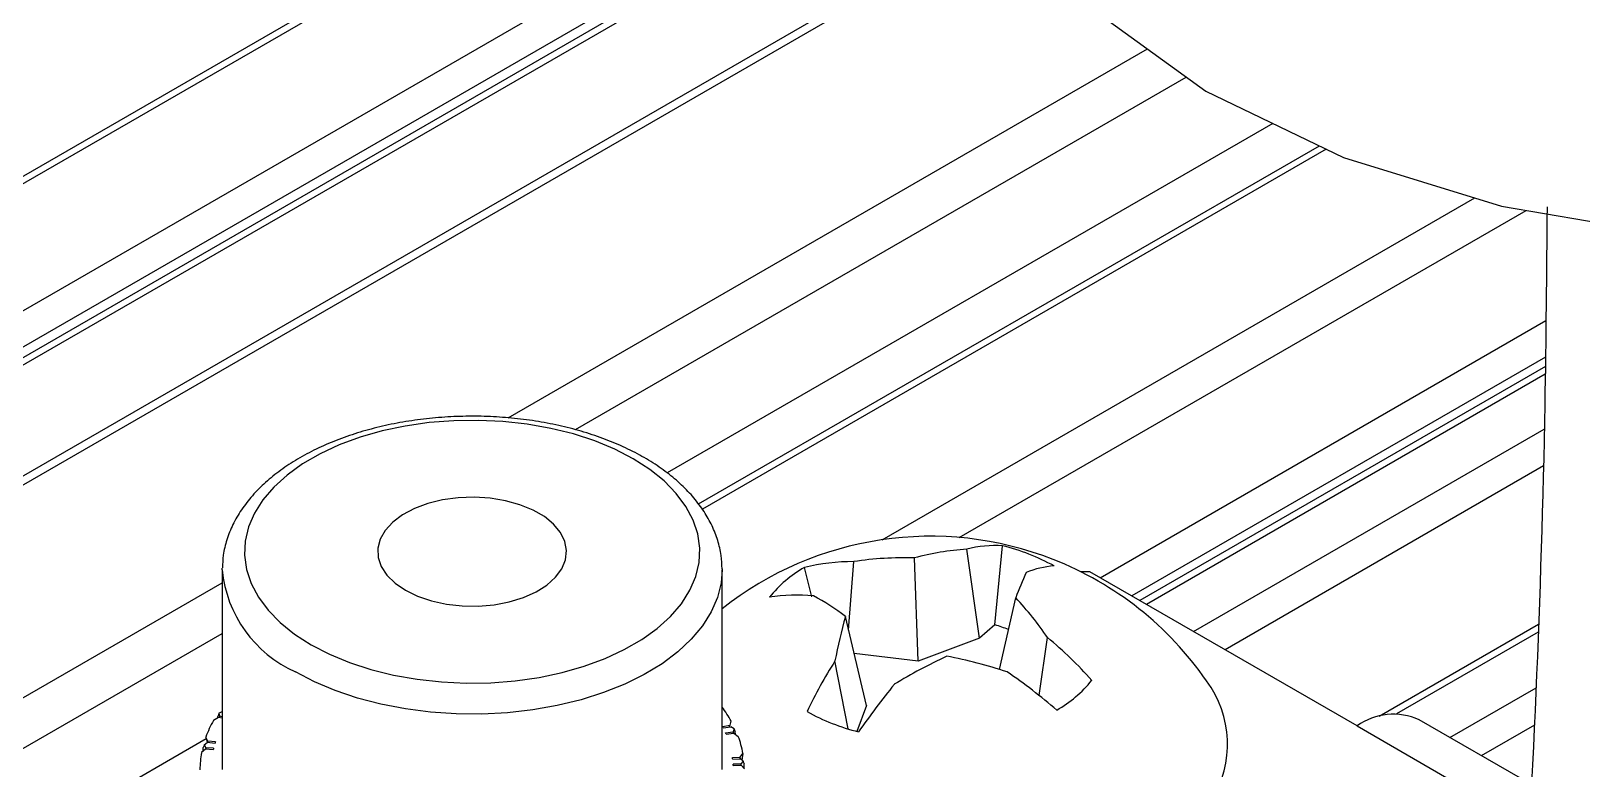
# Model space of a CAD drawing. Extents: x 0 to 8.27, y -9.61 to 0.
# Drawn here: x 1.494 to 2.192, y -2.365 to -2.033 of the extents above; entities that cross this region are included whole.
import ezdxf

# ---------------------------------------------------------------- set-up
doc = ezdxf.new("R2010")
doc.units = 0
doc.header["$LTSCALE"] = 0.5
doc.header["$MEASUREMENT"] = 0
for name, color, linetype in [('Hardware', 242, 'CONTINUOUS'), ('Housing', 150, 'CONTINUOUS'), ('Mounting', 4, 'CONTINUOUS'), ('Wiring', 60, 'CONTINUOUS')]:
    doc.layers.add(name, color=color, linetype=linetype)

msp = doc.modelspace()

# ---------------------------------------------------------------- linework, layer by layer
at = {"layer": 'Hardware', "transparency": 16777216}
for p, q in [((1.92096, -2.30622), (1.91528, -2.26614)), ((1.92798, -2.30026), (1.9314, -2.26461)), ((1.84558, -2.28759), (1.8422, -2.2744)), ((1.86211, -2.30259), (1.86449, -2.27172)), ((1.89349, -2.31662), (1.8917, -2.2701)), ((1.97074, -2.27633), (1.96664, -2.27633)), ((1.93008, -2.3203), (1.93731, -2.28802)), ((1.87009, -2.33648), (1.86066, -2.29644)), ((1.92798, -2.30026), (1.92096, -2.30622)), ((1.92096, -2.30622), (1.89349, -2.31662)), ((1.94791, -2.33207), (1.95167, -2.30596)), ((1.86187, -2.34705), (1.85597, -2.31647)), ((1.89349, -2.31662), (1.8646, -2.31316)), ((1.87009, -2.33648), (1.86588, -2.34819))]:
    msp.add_line(p, q, dxfattribs=at)
at = {"layer": 'Hardware', "transparency": 16777216, "flags": 128}
msp.add_lwpolyline([(1.90918, -1.89918), (1.91463, -1.93705), (1.93593, -1.98198), (1.9725, -2.02351), (2.02282, -2.05993), (2.08484, -2.08974), (2.156, -2.11172), (2.23338, -2.12495), (2.31379, -2.12891), (2.39393, -2.12341)], dxfattribs=at)
at = {"layer": 'Hardware', "transparency": 16777216}
for centre, radius, start, end in [((1.89899, -2.41138), 0.15105, 68.55703, 128.38005), ((1.92327, -2.38596), 0.12008, 93.81443, 105.24537), ((1.92814, -2.31565), 0.05115, 86.34523, 104.55511), ((1.9082, -2.35773), 0.09597, 61.10304, 76.01103), ((1.86941, -2.32245), 0.05521, 119.52117, 141.10861), ((1.86498, -2.36987), 0.09815, 90.2899, 103.42148), ((1.88724, -2.4247), 0.15467, 88.34848, 98.45974), ((1.95739, -2.31417), 0.04056, 93.9747, 112.27956), ((1.89899, -2.41138), 0.15105, 34.70028, 68.55703), ((2.12266, -2.35783), 0.19806, 155.79879, 159.36054), ((1.83928, -2.37922), 0.09234, 85.63985, 98.00051), ((1.79981, -2.37477), 0.09919, 52.15878, 62.04856), ((1.8263, -2.39156), 0.1518, 34.32185, 43.00468), ((2.07554, -2.35735), 0.22334, 164.17204, 169.45352), ((1.90442, -2.38108), 0.08418, 69.34439, 73.74895), ((1.83453, -2.44686), 0.18323, 41.60176, 50.25818), ((2.03449, -2.42974), 0.21142, 147.60615, 154.66559), ((2.00111, -2.51999), 0.22645, 114.75849, 121.53062), ((1.8652, -2.52925), 0.21879, 71.81301, 79.17854), ((1.7852, -2.53669), 0.26142, 49.27055, 55.4417), ((2.16324, -2.55493), 0.36149, 140.90351, 145.15118), ((1.92857, -2.29053), 0.05521, 299.52117, 321.10861), ((1.98473, -2.35395), 0.04789, 328.23504, 36.61378), ((1.88978, -2.25525), 0.09597, 241.10304, 256.01103)]:
    msp.add_arc(centre, radius, start, end, dxfattribs=at)
at = {"layer": 'Housing', "transparency": 16777216}
for p, q in [((1.90918, -1.8566), (0.41781, -2.71755)), ((1.90918, -1.85998), (0.42274, -2.71808)), ((0.47224, -2.74666), (1.91031, -1.91648)), ((1.91307, -1.93121), (0.48638, -2.75482)), ((1.91415, -1.93537), (0.49053, -2.75721)), ((1.91499, -1.93827), (0.49345, -2.7589)), ((0.59819, -2.74824), (1.93369, -1.97727)), ((1.93526, -1.98058), (0.60184, -2.75035)), ((1.70887, -2.20699), (1.99655, -2.04092)), ((1.73914, -2.21232), (2.01408, -2.0536)), ((2.05304, -2.07445), (1.78049, -2.23179)), ((1.79463, -2.24577), (2.07396, -2.08451)), ((2.07706, -2.086), (1.7963, -2.24809)), ((1.87727, -2.2619), (2.1439, -2.10798)), ((1.91193, -2.26089), (2.16705, -2.11361)), ((1.97539, -2.27901), (2.17594, -2.16324)), ((2.17574, -2.17969), (1.98954, -2.28718)), ((2.17568, -2.18398), (1.99322, -2.28931)), ((2.17563, -2.18739), (1.99615, -2.291)), ((2.01736, -2.30324), (2.17519, -2.21213)), ((2.17483, -2.22867), (2.03151, -2.31141)), ((0.62736, -2.83134), (1.58021, -2.28127)), ((2.17262, -2.30004), (2.10087, -2.34146)), ((0.64289, -2.84517), (1.58021, -2.30407)), ((2.17249, -2.3035), (2.10866, -2.34035)), ((2.1327, -2.35096), (2.17146, -2.32858)), ((1.57304, -2.35155), (0.68043, -2.86684)), ((2.17071, -2.34535), (2.14684, -2.35912))]:
    msp.add_line(p, q, dxfattribs=at)
at = {"layer": 'Mounting', "linetype": 'Continuous', "lineweight": 25, "transparency": 16777216}
for p, q in [((1.58021, -2.27547), (1.58021, -2.27472)), ((1.8052, -2.27502), (1.80521, -2.27547)), ((1.58021, -2.27547), (1.58021, -2.36529)), ((1.80521, -2.36529), (1.80521, -2.27547)), ((2.09095, -2.34572), (1.97074, -2.27633)), ((1.57862, -2.34195), (1.5763, -2.34326)), ((1.57817, -2.3422), (1.57834, -2.34118)), ((1.58021, -2.34228), (1.57862, -2.34195)), ((1.57876, -2.34003), (1.58021, -2.33929)), ((1.57876, -2.34003), (1.579, -2.34133)), ((1.579, -2.34133), (1.5789, -2.34204)), ((1.58021, -2.34159), (1.579, -2.34133)), ((1.80876, -2.34545), (1.80931, -2.3436)), ((2.16941, -2.37215), (2.11885, -2.34296)), ((1.57369, -2.35256), (1.57282, -2.35076)), ((1.57282, -2.35076), (1.5735, -2.35325)), ((1.80537, -2.34603), (1.80876, -2.34545)), ((1.80568, -2.34664), (1.80908, -2.34608)), ((1.80669, -2.34882), (1.81013, -2.34833)), ((1.80696, -2.34944), (1.8104, -2.34897)), ((1.80854, -2.34605), (1.80876, -2.34545)), ((1.8106, -2.34705), (1.80908, -2.34608)), ((1.8106, -2.34705), (1.81013, -2.34833)), ((1.81013, -2.34833), (1.8102, -2.34904)), ((1.8104, -2.34897), (1.81247, -2.35041)), ((1.81118, -2.34951), (1.81103, -2.34822)), ((2.09095, -2.34572), (2.13885, -2.37338)), ((1.57271, -2.35616), (1.57091, -2.35772)), ((1.57162, -2.3571), (1.57172, -2.35546)), ((1.57216, -2.35426), (1.57349, -2.35321)), ((1.57216, -2.35426), (1.57286, -2.35551)), ((1.57621, -2.35642), (1.57271, -2.35616)), ((1.57286, -2.35551), (1.57283, -2.35625)), ((1.57636, -2.35579), (1.57286, -2.35551)), ((1.57698, -2.35356), (1.57349, -2.35321)), ((1.57717, -2.35293), (1.57369, -2.35256)), ((1.57385, -2.35318), (1.57369, -2.35256)), ((1.81337, -2.35981), (1.81457, -2.35807)), ((1.81457, -2.35807), (1.8141, -2.36111)), ((1.80985, -2.35997), (1.81337, -2.35981)), ((1.80993, -2.36061), (1.81346, -2.36047)), ((1.81013, -2.36286), (1.81367, -2.36279)), ((1.81017, -2.3635), (1.8137, -2.36345)), ((1.81328, -2.3605), (1.81337, -2.35981)), ((1.81459, -2.3616), (1.81346, -2.36047)), ((1.81367, -2.36279), (1.81366, -2.36358)), ((1.81459, -2.3616), (1.81367, -2.36279)), ((1.8137, -2.36345), (1.81521, -2.36511)), ((1.81505, -2.36494), (1.81504, -2.36282))]:
    msp.add_line(p, q, dxfattribs=at)
at = {"layer": 'Mounting', "linetype": 'Continuous', "lineweight": 25, "transparency": 16777216, "flags": 128}
for points in [[(1.62023, -2.30914), (1.62849, -2.31342), (1.6375, -2.31716), (1.64717, -2.32031), (1.65736, -2.32284), (1.66797, -2.32472), (1.67887, -2.32593), (1.68993, -2.32645), (1.70103, -2.32628), (1.71202, -2.32541), (1.72279, -2.32387), (1.73321, -2.32166), (1.74315, -2.31881), (1.75251, -2.31536), (1.76116, -2.31135), (1.769, -2.30681), (1.77596, -2.30182), (1.78193, -2.29642), (1.78686, -2.29068), (1.79069, -2.28467), (1.79337, -2.27845), (1.79487, -2.2721), (1.79517, -2.2657), (1.79427, -2.25931), (1.79218, -2.25302), (1.78892, -2.2469), (1.78453, -2.24101), (1.77907, -2.23543), (1.7726, -2.23023), (1.76519, -2.22546), (1.75692, -2.22118), (1.74791, -2.21744), (1.73825, -2.21429), (1.72805, -2.21176), (1.71744, -2.20988), (1.70654, -2.20867), (1.69548, -2.20815), (1.68439, -2.20832), (1.67339, -2.20919), (1.66262, -2.21074), (1.6522, -2.21294), (1.64226, -2.21579), (1.63291, -2.21924), (1.62426, -2.22326), (1.61641, -2.22779), (1.60946, -2.23278), (1.60348, -2.23818), (1.59855, -2.24392), (1.59472, -2.24993), (1.59204, -2.25615), (1.59055, -2.2625), (1.59024, -2.2689), (1.59115, -2.27529), (1.59324, -2.28158), (1.59649, -2.28771), (1.60088, -2.29359), (1.60634, -2.29917), (1.61282, -2.30437), (1.62023, -2.30914)], [(1.66266, -2.28465), (1.66817, -2.28733), (1.67438, -2.28944), (1.68113, -2.29091), (1.6882, -2.2917), (1.69541, -2.29179), (1.70254, -2.29117), (1.70939, -2.28987), (1.71575, -2.28791), (1.72146, -2.28537), (1.72633, -2.28231), (1.73024, -2.27881), (1.73307, -2.27498), (1.73474, -2.27093), (1.7352, -2.26678), (1.73443, -2.26264), (1.73247, -2.25864), (1.72936, -2.25488), (1.7252, -2.25149), (1.7201, -2.24854), (1.71422, -2.24614), (1.70771, -2.24435), (1.70078, -2.24321), (1.69361, -2.24277), (1.68642, -2.24304), (1.6794, -2.244), (1.67277, -2.24563), (1.66672, -2.24789), (1.66141, -2.2507), (1.657, -2.254), (1.65362, -2.25767), (1.65136, -2.26162), (1.65029, -2.26574), (1.65045, -2.2699), (1.65182, -2.27399), (1.65436, -2.27788), (1.65801, -2.28147), (1.66266, -2.28465)], [(1.80521, -2.27547), (1.80475, -2.28131), (1.80312, -2.28793), (1.80031, -2.29442), (1.79636, -2.30071), (1.79132, -2.30672), (1.78523, -2.31241), (1.77816, -2.31771), (1.77018, -2.32256), (1.76138, -2.32691), (1.75186, -2.33071), (1.74171, -2.33393), (1.73103, -2.33653), (1.71995, -2.33848), (1.70859, -2.33976), (1.69705, -2.34036), (1.68547, -2.34028), (1.67396, -2.3395), (1.66266, -2.33805), (1.65167, -2.33594), (1.64112, -2.33318), (1.63111, -2.32981), (1.62176, -2.32587), (1.61316, -2.32139)]]:
    msp.add_lwpolyline(points, dxfattribs=at)
at = {"layer": 'Mounting', "linetype": 'Continuous', "lineweight": 25, "transparency": 16777216}
for centre, radius, start, end in [((1.63608, -2.27016), 0.05612, 185.42464, 245.8955), ((1.75948, -2.37153), 0.05712, 29.27342, 36.81888), ((1.61917, -2.36771), 0.04935, 150.30165, 159.90143), ((2.10729, -2.36854), 0.02807, 65.69288, 125.61758), ((1.76206, -2.36825), 0.04868, 26.34599, 27.15516), ((1.76448, -2.36712), 0.04601, 22.59101, 23.43124), ((1.77133, -2.36581), 0.04392, 10.15415, 20.53012), ((1.61144, -2.3653), 0.04123, 169.40117, 180.22433), ((1.61651, -2.36562), 0.04133, 166.24046, 167.14295), ((1.61804, -2.36604), 0.04292, 162.20943, 163.0895), ((1.77041, -2.36534), 0.0398, 6.82819, 7.75368), ((1.77094, -2.36529), 0.03927, 2.60733, 3.54107)]:
    msp.add_arc(centre, radius, start, end, dxfattribs=at)
msp.add_open_spline([(1.80514, -2.27494), (1.80507, -2.27294), (1.8049, -2.26865), (1.80334, -2.26216), (1.80079, -2.25555), (1.7972, -2.24915), (1.79262, -2.243), (1.78706, -2.23716), (1.78057, -2.23167), (1.77321, -2.22662), (1.76506, -2.22204), (1.75622, -2.21799), (1.74678, -2.2145), (1.73684, -2.2116), (1.7265, -2.2093), (1.71586, -2.20763), (1.705, -2.20659), (1.69403, -2.20619), (1.68306, -2.20644), (1.67217, -2.20732), (1.66146, -2.20884), (1.65104, -2.21098), (1.641, -2.21374), (1.63143, -2.21709), (1.62242, -2.22102), (1.61404, -2.2255), (1.6064, -2.23051), (1.59958, -2.23602), (1.59367, -2.24198), (1.58875, -2.24832), (1.58488, -2.25497), (1.58216, -2.26183), (1.58055, -2.2684), (1.58037, -2.27267), (1.58029, -2.27458)], degree=3, knots=[0, 0, 0, 0, 0.025823, 0.055429, 0.085198, 0.11536, 0.146046, 0.177263, 0.208916, 0.240858, 0.272948, 0.305074, 0.337168, 0.36921, 0.401196, 0.433134, 0.465036, 0.496919, 0.528797, 0.560687, 0.592601, 0.624557, 0.656573, 0.688664, 0.720841, 0.753108, 0.785453, 0.817823, 0.850105, 0.882145, 0.913763, 0.94481, 0.97525, 1, 1, 1, 1], dxfattribs=at)
for points in [[(1.57876, -2.34003), (1.57862, -2.34042), (1.57848, -2.3408), (1.57834, -2.34118)], [(1.8106, -2.34705), (1.81075, -2.34744), (1.81089, -2.34783), (1.81103, -2.34822)], [(1.57216, -2.35426), (1.57201, -2.35466), (1.57186, -2.35506), (1.57172, -2.35546)], [(1.81459, -2.3616), (1.81474, -2.36201), (1.81489, -2.36241), (1.81504, -2.36282)]]:
    msp.add_open_spline(points, degree=3, dxfattribs=at)
at = {"layer": 'Wiring', "transparency": 16777216}
msp.add_open_spline([(2.17641, -2.11197), (2.17617, -2.14163), (2.17524, -2.25737), (2.16886, -2.3967), (2.16117, -2.50652), (2.15958, -2.52938)], degree=3, knots=[0, 0, 0, 0, 0.214397, 0.836497, 1, 1, 1, 1], dxfattribs=at)

doc.saveas('drawing.dxf')
